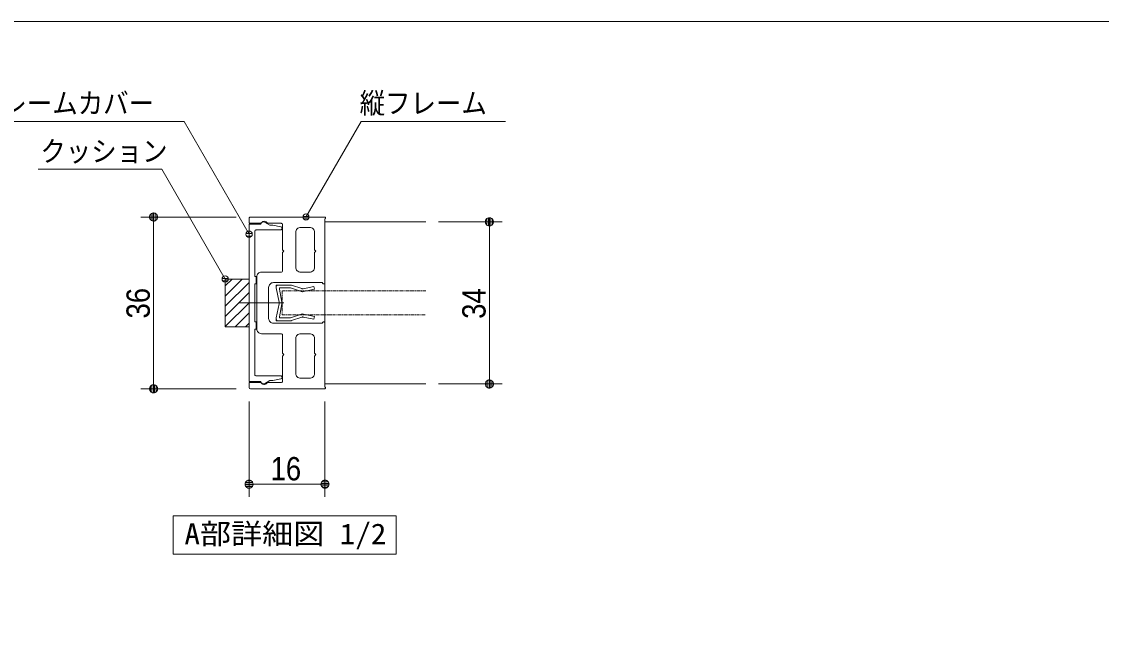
# Model space of a CAD drawing. Units: millimetres, scale not verified. Extents: x -6062 to 6062, y -3045 to 3045.
# Drawn here: x -5145 to -3449, y 1791 to 2770 of the extents above; entities that cross this region are included whole.
import ezdxf
from ezdxf.enums import TextEntityAlignment as Align

# ---------------------------------------------------------------- set-up
doc = ezdxf.new("R2010")
doc.units = ezdxf.units.MM
doc.header["$LTSCALE"] = 20
doc.linetypes.add('DOUBLE_CHAIN1', pattern=[8.8, 5, -1, 0.6, -0.6, 0.6, -1])
for name, color, linetype, lineweight in [('0-0_1図面枠', 7, 'Continuous', 9), ('0-1_2寸法-3', 7, 'Continuous', 9), ('0-2_3一般', 7, 'Continuous', 9), ('0-3_2寸法-1', 7, 'Continuous', 9), ('0-4_0', 7, 'Continuous', 9)]:
    doc.layers.add(name, color=color, linetype=linetype, lineweight=lineweight)
doc.styles.add('ＭＳ ゴシック', font='')
doc.styles.add('ＭＳ Ｐゴシック', font='')
doc.styles.get('ＭＳ ゴシック').set_extended_font_data('MS Gothic')
doc.styles.get('ＭＳ Ｐゴシック').set_extended_font_data('MS PGothic')

# ---------------------------------------------------------------- blocks, each defined once
blk = doc.blocks.new('グループ-112')
at = {"layer": '0-2_3一般'}
for p, q in [((-59145, 47071.9), (-59145, 47116.9)), ((-59100, 47116.9), (-59145, 47116.9)), ((-59145, 47026.9), (-59145, 47071.9)), ((-59145, 47026.9), (-59057.6, 46582.4)), ((-59100, 47116.9), (-58684.9, 47116.9)), ((-59048.2, 46991.3), (-58967.6, 46582.4)), ((-59018.8, 47026.9), (-58695, 47026.9)), ((-58380.7, 46920.9), (-58695, 47026.9)), ((-58665.7, 47112.5), (-58342.2, 47002.3)), ((-58380.7, 46920.9), (-58335, 46899.4)), ((-58342.2, 47002.3), (-58324, 46993.7)), ((-58285.6, 46909.8), (-58335, 46899.4)), ((-58304.2, 46997.9), (-58324, 46993.7)), ((-59145, 46081.9), (-59057.6, 46526.3)), ((-59048.2, 46117.5), (-58967.6, 46526.3)), ((-58695, 46081.9), (-58380.7, 46187.8)), ((-58380.7, 46187.8), (-58335, 46209.4)), ((-58285.6, 46198.9), (-58335, 46209.4)), ((-59145, 46036.9), (-59145, 46081.9)), ((-59145, 46036.9), (-59145, 45991.9)), ((-59100, 45991.9), (-59145, 45991.9)), ((-58684.9, 45991.9), (-59100, 45991.9)), ((-59018.8, 46081.9), (-58695, 46081.9)), ((-58342.2, 46106.4), (-58665.7, 45996.2)), ((-58342.2, 46106.4), (-58324, 46115)), ((-58304.2, 46110.8), (-58324, 46115))]:
    blk.add_line(p, q, dxfattribs=at)
at = {"layer": '0-2_3一般', "linetype": 'DOUBLE_CHAIN1'}
blk.add_lwpolyline([(-54450, 46929.4), (-58965, 46929.4), (-58965, 46179.4), (-54450, 46179.4)], dxfattribs=at)
at = {"layer": '0-2_3一般'}
for points in [[(-58304.2, 46997.9), (-57963.6, 47069.9), (-57945, 46981.9), (-58285.6, 46909.8)], [(-58285.6, 46198.9), (-57945, 46126.9), (-57963.6, 46038.8), (-58304.2, 46110.8)]]:
    blk.add_lwpolyline(points, dxfattribs=at)
for centre, radius, start, end in [((-59100, 47071.9), 45, 135, 180), ((-59100, 47071.9), 45, 90, 135), ((-59018.8, 46996.9), 30, 140.3825, 190.76501), ((-59018.8, 46996.9), 30, 90, 140.3825), ((-58684.9, 47071.9), 45, 77.36114, 90), ((-58684.9, 47071.9), 45, 64.72228, 77.36114), ((-58316.6, 47056.6), 150, 244.72228, 263.33323), ((-58316.6, 47056.6), 60, 244.72228, 263.33323), ((-58316.6, 47056.6), 150, 263.33323, 281.94418), ((-58316.6, 47056.6), 60, 263.33323, 281.94418), ((-59205, 46554.4), 150, 5.3825, 10.76501), ((-59205, 46554.4), 150, 349.23499, 354.6175), ((-59205, 46554.4), 150, 0, 5.3825), ((-59205, 46554.4), 150, 354.6175, 0), ((-59115, 46554.4), 150, 5.3825, 10.76501), ((-59115, 46554.4), 150, 349.23499, 354.6175), ((-59115, 46554.4), 150, 0, 5.3825), ((-59115, 46554.4), 150, 354.6175, 0), ((-58316.6, 46052.1), 150, 96.66677, 115.27772), ((-58316.6, 46052.1), 150, 78.05582, 96.66677), ((-59100, 46036.9), 45, 180, 225), ((-59100, 46036.9), 45, 225, 270), ((-59018.8, 46111.9), 30, 169.23499, 219.6175), ((-59018.8, 46111.9), 30, 219.6175, 270), ((-58684.9, 46036.9), 45, 270, 282.63886), ((-58684.9, 46036.9), 45, 282.63886, 295.27772), ((-58316.6, 46052.1), 60, 96.66677, 115.27772), ((-58316.6, 46052.1), 60, 78.05582, 96.66677)]:
    blk.add_arc(centre, radius, start, end, dxfattribs=at)
blk = doc.blocks.new('グループ-113')
at = {"layer": '0-2_3一般'}
for p, q in [((-59001.2, 48946.6), (-59250.4, 48996.4)), ((-58965, 48894.4), (-58965, 48902.5)), ((-59820, 47379.4), (-59820, 48804.4)), ((-59775, 48849.4), (-59010, 48849.4)), ((-59820, 45954.4), (-59820, 47154.4)), ((-59402.7, 46554.4), (-60302.7, 46554.4)), ((-59820, 44304.4), (-59820, 45729.4)), ((-59010, 44259.4), (-59775, 44259.4)), ((-59250.4, 44112.3), (-59001.2, 44162.1)), ((-58965, 44206.2), (-58965, 44214.4))]:
    blk.add_line(p, q, dxfattribs=at)
for points in [[(-59625, 49029.4), (-60000, 49029.4), (-60000, 44079.4), (-59625, 44079.4)], [(-59279.9, 48999.4), (-59348, 48999.4), (-59512.5, 49094.3)], [(-59820, 47154.4), (-59775, 47154.4), (-59775, 47379.4), (-59820, 47379.4)], [(-59820, 45729.4), (-59775, 45729.4), (-59775, 45954.4), (-59820, 45954.4)], [(-59512.5, 44014.4), (-59348, 44109.4), (-59279.9, 44109.4)]]:
    blk.add_lwpolyline(points, dxfattribs=at)
for centre, radius, start, end in [((-59550, 49029.4), 75, 120, 180), ((-59550, 49029.4), 75, 60, 120), ((-59279.9, 48849.4), 150, 84.34503, 90), ((-59279.9, 48849.4), 150, 78.69007, 84.34503), ((-59010, 48894.4), 45, 270, 315), ((-59010, 48902.5), 45, 39.34503, 78.69007), ((-59010, 48894.4), 45, 315, 0), ((-59010, 48902.5), 45, 0, 39.34503), ((-59775, 48804.4), 45, 135, 180), ((-59775, 48804.4), 45, 90, 135), ((-59775, 44304.4), 45, 180, 225), ((-59775, 44304.4), 45, 225, 270), ((-59279.9, 44259.4), 150, 270, 275.65497), ((-59279.9, 44259.4), 150, 275.65497, 281.30993), ((-59010, 44214.4), 45, 45, 90), ((-59010, 44206.2), 45, 281.30993, 320.65497), ((-59010, 44214.4), 45, 0, 45), ((-59010, 44206.2), 45, 320.65497, 0), ((-59550, 44079.4), 75, 180, 240), ((-59550, 44079.4), 75, 240, 300)]:
    blk.add_arc(centre, radius, start, end, dxfattribs=at)
blk = doc.blocks.new('グループ-114')
at = {"layer": '0-2_3一般'}
for p, q in [((-60000, 49059.4), (-60000, 49209.4)), ((-57630, 49254.4), (-59955, 49254.4)), ((-57615, 47184.4), (-57615, 49194.4)), ((-57600, 49220.3), (-57600, 49224.4)), ((-59632.2, 49059.4), (-60000, 49059.4)), ((-58995, 49059.4), (-59425.1, 49059.4)), ((-58950, 49014.4), (-58950, 48226.9)), ((-58380, 48924.4), (-58095, 48924.4)), ((-58530, 48774.4), (-58530, 47671.9)), ((-57945, 48774.4), (-57945, 48226.9)), ((-58905, 48181.9), (-58950, 48226.9)), ((-58950, 48136.9), (-58905, 48181.9)), ((-57900, 48181.9), (-57945, 48226.9)), ((-57945, 48136.9), (-57900, 48181.9)), ((-58950, 48136.9), (-58950, 47566.9)), ((-57945, 48136.9), (-57945, 47671.9)), ((-59610, 47521.9), (-58995, 47521.9)), ((-58380, 47521.9), (-58095, 47521.9)), ((-59760, 47371.9), (-59760, 45736.9)), ((-59385, 47041.9), (-59385, 46066.9)), ((-57660, 47154.4), (-57645, 47154.4)), ((-58905, 46554.4), (-60071.1, 46554.4)), ((-59235, 45916.9), (-57690, 45916.9)), ((-57690, 45916.9), (-57690, 45924.4)), ((-57660, 45954.4), (-57645, 45954.4)), ((-57615, 45924.4), (-57615, 43914.4)), ((-59610, 45586.9), (-58995, 45586.9)), ((-58950, 44971.9), (-58950, 45541.9)), ((-58380, 45586.9), (-58095, 45586.9)), ((-58530, 44334.4), (-58530, 45436.9)), ((-57945, 44971.9), (-57945, 45436.9)), ((-58905, 44926.9), (-58950, 44971.9)), ((-58950, 44881.9), (-58905, 44926.9)), ((-58950, 44094.4), (-58950, 44881.9)), ((-57900, 44926.9), (-57945, 44971.9)), ((-57945, 44881.9), (-57900, 44926.9)), ((-57945, 44334.4), (-57945, 44881.9)), ((-58380, 44184.4), (-58095, 44184.4)), ((-59632.2, 44049.4), (-60000, 44049.4)), ((-60000, 44049.4), (-60000, 43899.4)), ((-57630, 43854.4), (-59955, 43854.4)), ((-58995, 44049.4), (-59425.1, 44049.4)), ((-57600, 43888.4), (-57600, 43884.4))]:
    blk.add_line(p, q, dxfattribs=at)
blk.add_lwpolyline([(-59235, 47191.9), (-57690, 47191.9), (-57690, 47184.4)], dxfattribs=at)
for centre, radius, start, end in [((-59955, 49209.4), 45, 135, 180), ((-59955, 49209.4), 45, 90, 135), ((-57630, 49224.4), 30, 45, 90), ((-57630, 49220.3), 30, 300, 330), ((-57630, 49224.4), 30, 0, 45), ((-57630, 49220.3), 30, 330, 0), ((-59632.2, 49089.4), 30, 270, 298.12551), ((-59632.2, 49089.4), 30, 298.12551, 326.25101), ((-59520, 49014.4), 105, 85.81397, 146.25101), ((-59520, 49014.4), 105, 25.37693, 85.81397), ((-58995, 49014.4), 45, 45, 90), ((-58995, 49014.4), 45, 0, 45), ((-58380, 48774.4), 150, 135, 180), ((-58380, 48774.4), 150, 90, 135), ((-58095, 48774.4), 150, 45, 90), ((-58095, 48774.4), 150, 0, 45), ((-59610, 47371.9), 150, 90, 135), ((-58995, 47566.9), 45, 270, 315), ((-58995, 47566.9), 45, 315, 0), ((-58380, 47671.9), 150, 180, 225), ((-58380, 47671.9), 150, 225, 270), ((-58095, 47671.9), 150, 270, 315), ((-58095, 47671.9), 150, 315, 0), ((-59610, 47371.9), 150, 135, 180), ((-59235, 47041.9), 150, 90, 135), ((-57660, 47184.4), 30, 180, 225), ((-57660, 47184.4), 30, 225, 270), ((-57645, 47184.4), 30, 270, 315), ((-57645, 47184.4), 30, 315, 0), ((-59235, 47041.9), 150, 135, 180), ((-59235, 46066.9), 150, 180, 225), ((-59235, 46066.9), 150, 225, 270), ((-57660, 45924.4), 30, 135, 180), ((-57660, 45924.4), 30, 90, 135), ((-57645, 45924.4), 30, 45, 90), ((-57645, 45924.4), 30, 0, 45), ((-59610, 45736.9), 150, 180, 225), ((-59610, 45736.9), 150, 225, 270), ((-58995, 45541.9), 45, 45, 90), ((-58995, 45541.9), 45, 0, 45), ((-58380, 45436.9), 150, 135, 180), ((-58380, 45436.9), 150, 90, 135), ((-58095, 45436.9), 150, 45, 90), ((-58095, 45436.9), 150, 0, 45), ((-58380, 44334.4), 150, 180, 225), ((-58380, 44334.4), 150, 225, 270), ((-58095, 44334.4), 150, 270, 315), ((-58095, 44334.4), 150, 315, 0), ((-59955, 43899.4), 45, 180, 225), ((-59955, 43899.4), 45, 225, 270), ((-59632.2, 44019.4), 30, 61.87449, 90), ((-59632.2, 44019.4), 30, 33.74899, 61.87449), ((-59520, 44094.4), 105, 213.74899, 274.18603), ((-59520, 44094.4), 105, 274.18603, 334.62307), ((-58995, 44094.4), 45, 270, 315), ((-58995, 44094.4), 45, 315, 0), ((-57630, 43884.4), 30, 270, 315), ((-57630, 43888.4), 30, 30, 60), ((-57630, 43884.4), 30, 315, 0), ((-57630, 43888.4), 30, 0, 30)]:
    blk.add_arc(centre, radius, start, end, dxfattribs=at)
blk.add_blockref('グループ-113', (0, 0), dxfattribs=at)
blk = doc.blocks.new('グループ-115')
at = {"layer": '0-2_3一般'}
blk.add_lwpolyline([(-54450, 44004.4), (-57615, 44004.4), (-57615, 49104.4), (-54450, 49104.4)], dxfattribs=at)
blk = doc.blocks.new('グループ-116')
at = {"layer": '0-2_3一般'}
for p, q in [((-60750, 47090), (-60535.6, 47304.4)), ((-60750, 46770), (-60215.6, 47304.4)), ((-60750, 46450), (-60000, 47200)), ((-60750, 46130), (-60000, 46880)), ((-60750, 45810), (-60000, 46560)), ((-60435.6, 45804.4), (-60000, 46240)), ((-60115.6, 45804.4), (-60000, 45920))]:
    blk.add_line(p, q, dxfattribs=at)
blk.add_lwpolyline([(-60750, 47304.4), (-60000, 47304.4), (-60000, 45804.4), (-60750, 45804.4)], close=True, dxfattribs=at)
blk.add_lwpolyline([(-60750, 47304.4), (-60000, 47304.4), (-60000, 45804.4), (-60750, 45804.4)], close=True, dxfattribs=at)
for name in ['グループ-114', 'グループ-115', 'グループ-112']:
    blk.add_blockref(name, (0, 0), dxfattribs=at)
blk = doc.blocks.new('_Dot')
at = {"layer": '0-4_0'}
for p, q in [((-10, 0), (-20, 0)), ((9.78, 2), (-9.78, 2)), ((7.99, 6), (-7.99, 6)), ((9.16, -3.98), (-9.16, -3.98)), ((6, -7.98), (-6, -7.98))]:
    blk.add_line(p, q, dxfattribs=at)
for points in [[(10, 0), (9.92, 1.25), (9.69, 2.49), (9.3, 3.68), (8.76, 4.82), (8.09, 5.88), (7.29, 6.85), (6.37, 7.71), (5.36, 8.44), (4.26, 9.05), (3.09, 9.51), (1.87, 9.82), (0.63, 9.98), (-0.63, 9.98), (-1.87, 9.82), (-3.09, 9.51), (-4.26, 9.05), (-5.36, 8.44), (-6.37, 7.71), (-7.29, 6.85), (-8.09, 5.88), (-8.76, 4.82), (-9.3, 3.68), (-9.69, 2.49), (-9.92, 1.25), (-10, 0), (0, 0)], [(-10, 0), (-9.92, -1.25), (-9.69, -2.49), (-9.3, -3.68), (-8.76, -4.82), (-8.09, -5.88), (-7.29, -6.85), (-6.37, -7.71), (-5.36, -8.44), (-4.26, -9.05), (-3.09, -9.51), (-1.87, -9.82), (-0.63, -9.98), (0.63, -9.98), (1.87, -9.82), (3.09, -9.51), (4.26, -9.05), (5.36, -8.44), (6.37, -7.71), (7.29, -6.85), (8.09, -5.88), (8.76, -4.82), (9.3, -3.68), (9.69, -2.49), (9.92, -1.25), (10, 0), (0, 0)]]:
    blk.add_lwpolyline(points, close=True, dxfattribs=at)
blk = doc.blocks.new('グループ-117')
at = {"layer": '0-1_2寸法-3'}
blk.add_lwpolyline([(-55382.5, 38654.4), (-62382.5, 38654.4), (-62382.5, 39854.4), (-55382.5, 39854.4)], close=True, dxfattribs=at)
at = {"layer": '0-1_2寸法-3', "style": 'ＭＳ ゴシック', "width": 1.1}
blk.add_text('A部詳細図 1/2', height=650.9, dxfattribs=at).set_placement((-62029.4, 38772), align=Align.BOTTOM_LEFT)
blk = doc.blocks.new('グループ-121')
at = {"layer": '0-0_1図面枠'}
blk.add_lwpolyline([(-80000, 55400), (80000, 55400), (80000, -55400), (-80000, -55400)], close=True, dxfattribs=at)
blk = doc.blocks.new('図面枠')
at = {"layer": '0-0_1図面枠'}
blk.add_blockref('グループ-121', (0, 0), dxfattribs=at)

msp = doc.modelspace()

# ---------------------------------------------------------------- linework, layer by layer
at = {"layer": '0-1_2寸法-3'}
for p, q in [((-4693.17, 2463.71), (-4702.96, 2463.71)), ((-4694.07, 2459.71), (-4702.06, 2459.71)), ((-4697.89, 2467.71), (-4698.23, 2467.71)), ((-4697.89, 2467.71), (-4698.23, 2467.71)), ((-4782.61, 2436.71), (-4792.39, 2436.71)), ((-4783.5, 2432.71), (-4791.5, 2432.71)), ((-4787.33, 2440.71), (-4787.67, 2440.71)), ((-4787.33, 2440.71), (-4787.67, 2440.71)), ((-4820.11, 2366.21), (-4829.89, 2366.21)), ((-4821, 2362.21), (-4829, 2362.21)), ((-4824.83, 2370.21), (-4825.17, 2370.21)), ((-4824.83, 2370.21), (-4825.17, 2370.21))]:
    msp.add_line(p, q, dxfattribs=at)
for points in [[(-4787.5, 2435.72), (-4889.69, 2612.72), (-5254.13, 2612.72)], [(-4698.06, 2462.72), (-4611.46, 2612.72), (-4384.58, 2612.72)], [(-4825, 2365.22), (-4924.59, 2537.72), (-5118.68, 2537.72)]]:
    msp.add_lwpolyline(points, dxfattribs=at)
for centre in [(-4698.06, 2462.72), (-4698.06, 2462.72), (-4787.5, 2435.72), (-4787.5, 2435.72), (-4825, 2365.22), (-4825, 2365.22)]:
    msp.add_circle(centre, 5.01, dxfattribs=at)
at = {"layer": '0-3_2寸法-1'}
for p, q in [((-4807.5, 2462.72), (-4957.5, 2462.72)), ((-4937.5, 2450.01), (-4937.5, 2205.43)), ((-4490, 2455.22), (-4390, 2455.22)), ((-4410, 2212.93), (-4410, 2442.51)), ((-4807.5, 2192.72), (-4957.5, 2192.72)), ((-4490, 2200.22), (-4390, 2200.22)), ((-4787.5, 2172.72), (-4787.5, 2022.72)), ((-4668.25, 2172.72), (-4668.25, 2022.72)), ((-4774.79, 2042.72), (-4680.96, 2042.72))]:
    msp.add_line(p, q, dxfattribs=at)

# ---------------------------------------------------------------- block references
at = {"layer": '0-0_1図面枠', "xscale": 0.05, "yscale": 0.05}
msp.add_blockref('図面枠', (-1787.5, 0), dxfattribs=at)
at = {"layer": '0-1_2寸法-3', "xscale": 0.05, "yscale": 0.05}
msp.add_blockref('グループ-117', (-1787.5, 0), dxfattribs=at)
at = {"layer": '0-2_3一般', "xscale": 0.05, "yscale": 0.05}
msp.add_blockref('グループ-116', (-1787.5, 0), dxfattribs=at)
at = {"layer": '0-3_2寸法-1', "xscale": 0.6356201, "yscale": 0.6356201}
for p, rotation in [((-4937.5, 2462.72), 90), ((-4410, 2455.22), 90), ((-4937.5, 2192.72), 270), ((-4410, 2200.22), 270), ((-4787.5, 2042.72), 180)]:
    msp.add_blockref('_Dot', p, dxfattribs=dict(at, rotation=rotation))
msp.add_blockref('_Dot', (-4668.25, 2042.72), dxfattribs=at)

# ---------------------------------------------------------------- texts
at = {"layer": '0-1_2寸法-3', "style": 'ＭＳ ゴシック', "width": 0.9}
for s, p in [('縦フレームカバー', (-5256.43, 2615.69)), ('縦フレーム', (-4613.76, 2615.69)), ('クッション', (-5115.34, 2540.11))]:
    msp.add_text(s, height=32.55, dxfattribs=at).set_placement(p, align=Align.BOTTOM_LEFT)
at = {"layer": '0-3_2寸法-1', "style": 'ＭＳ Ｐゴシック', "width": 0.9}
for s, p in [('36', (-4932.44, 2303.23)), ('34', (-4404.94, 2302.64))]:
    msp.add_text(s, height=36.66, rotation=90, dxfattribs=at).set_placement(p, align=Align.BOTTOM_LEFT)
msp.add_text('16', height=36.66, dxfattribs=at).set_placement((-4753.7, 2037.76), align=Align.BOTTOM_LEFT)

doc.saveas('drawing.dxf')
